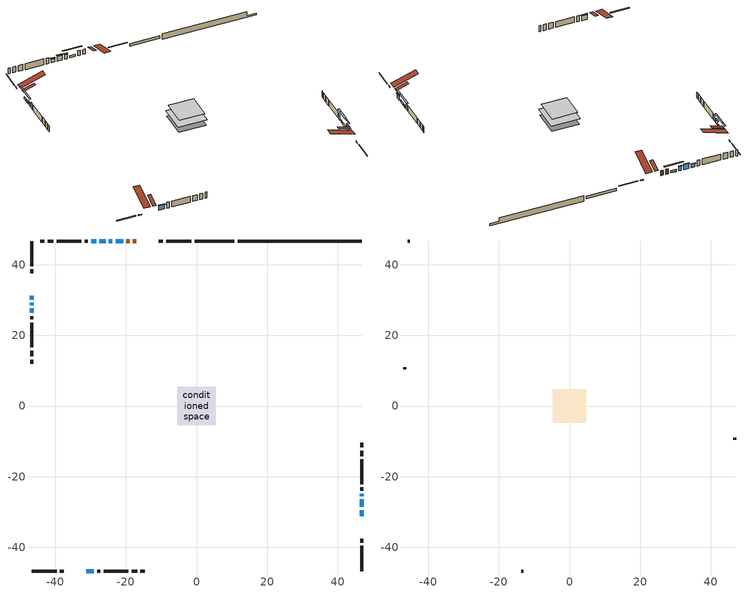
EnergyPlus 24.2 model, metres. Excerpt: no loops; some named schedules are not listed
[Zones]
conditioned space
 floor adiabatic (Floor2 construction): -1.61,-1.61 -1.61,1.61 1.61,1.61 1.61,-1.61 z1
 floor adiabatic (AdiabaticFloorConstruction): -5.38,-5.38 -5.38,5.38 5.38,5.38 5.38,-5.38 z1
 floor foundation (Slab1 construction): -5.13,-5.13 -5.13,5.13 5.13,5.13 5.13,-5.13 z-1.32
 floor foundation (Slab2 construction): -1.61,-1.61 -1.61,1.61 1.61,1.61 1.61,-1.61 z-0.65
 wall outside (RimJoist1 construction): -1.48,46.71 -8.57,46.71 / -46.71,-46.71 -39.61,-46.71 / -46.71,46.71 -46.71,39.61 / 46.71,-46.71 46.71,-39.61 z1:1.3
 wall outside (RimJoist2 construction): -9.5,46.71 -10.64,46.71 / -38.68,-46.71 -37.55,-46.71 / -46.71,38.68 -46.71,37.55 / 46.71,-38.68 46.71,-37.55 z1:1.3
 wall outside (AdiabaticWallConstruction 1): -17.04,46.71 -17.98,46.71 / -18.91,46.71 -19.84,46.71 z1:3.03
 wall outside (AdiabaticWallConstruction): 46.71,-31.15 46.71,-29.47 z1:2.81; -31.15,-46.71 -29.09,-46.71 z1:2.91; 46.71,-28.55 46.71,-26.46 / -20.77,46.71 -22.86,46.71 / -46.71,31.15 -46.71,30.1 z1:1.89; 46.71,-25.53 46.71,-24.9 / -46.71,29.18 -46.71,28.54 z1:1.92; -23.79,46.71 -24.81,46.71 z1:2.83; -25.73,46.71 -27.51,46.71 z1:3.03; -28.44,46.71 -29.81,46.71 z1:2.37; -46.71,27.61 -46.71,26.34 z1:2.35
 wall outside (Wall1 construction): -30.74,46.71 -31.66,46.71 / -28.16,-46.71 -27.24,-46.71 / -46.71,25.42 -46.71,24.5 / 46.71,-23.97 46.71,-23.05 z1:3.44
 wall outside (Wall2 construction): -32.59,46.71 -39.57,46.71 / -26.31,-46.71 -19.33,-46.71 / -46.71,23.57 -46.71,16.58 / 46.71,-22.12 46.71,-15.14 z1:3.44
 wall outside (Wall3 construction): -40.5,46.71 -42.1,46.71 / -18.4,-46.71 -16.8,-46.71 / -46.71,15.66 -46.71,14.05 / 46.71,-14.21 46.71,-12.61 z1:3.44
 wall outside (Wall4 construction): -43.03,46.71 -44.26,46.71 / -15.87,-46.71 -14.64,-46.71 / -46.71,13.12 -46.71,11.89 / 46.71,-11.68 46.71,-10.45 z1:3.44
 wall foundation (FoundationWall1 construction): 11.66,46.71,-1.32 11.66,46.71,1 43.21,46.71,1 43.21,46.71,-0.65 46.71,46.71,-0.65 46.71,46.71,-1.32
 wall foundation (FoundationWall2 construction): 10.73,46.71 -0.55,46.71 z-0.65:0.48
 window (WindowConstruction): 46.71,-31.15 46.71,-29.47 z1:2.8
 window (WindowConstruction 5): -31.15,-46.71 -29.09,-46.71 z1:2.9
 window (WindowConstruction 6): 46.71,-28.55 46.71,-26.46 z1:1.89
 window (WindowConstruction 7): 46.71,-25.53 46.71,-24.9 z1:1.91
 window (WindowConstruction 8): -20.77,46.71 -22.86,46.71 z1:1.89
 window (WindowConstruction 9): -46.71,31.15 -46.71,30.1 z1:1.89
 window (WindowConstruction 10): -46.71,29.18 -46.71,28.54 z1:1.91
 window (WindowConstruction 1): -23.79,46.71 -24.81,46.71 z1:2.83
 window (WindowConstruction 2): -25.73,46.71 -27.51,46.71 z1:3.03
 window (WindowConstruction 3): -28.44,46.71 -29.81,46.71 z1:2.37
 window (WindowConstruction 4): -46.71,27.61 -46.71,26.35 z1:2.35
 door (Door): -17.04,46.71 -17.98,46.71 z1:3.03
 door (Door 1): -18.91,46.71 -19.84,46.71 z1:3.03
 ceiling adiabatic (AdiabaticFloorConstruction): 5.38,-5.38 5.38,5.38 -5.38,5.38 -5.38,-5.38 z1
 roof outside (Roof2 construction): -16.11,46.71,3.44 -16.11,42.17,4.95 -14.91,42.17,4.95 -14.91,46.71,3.44; -32.08,-46.71,3.44 -32.08,-42.17,4.95 -33.27,-42.17,4.95 -33.27,-46.71,3.44; -46.71,32.08,3.44 -42.17,32.08,4.95 -42.17,33.27,4.95 -46.71,33.27,3.44; 46.71,-32.08,3.44 42.17,-32.08,4.95 42.17,-33.27,4.95 46.71,-33.27,3.44
attic - vented
 floor to conditioned space (Floor1 construction Reversed): -4.71,-4.71 -4.71,4.71 4.71,4.71 4.71,-4.71 z3.44
 wall outside (Wall5 construction): -45.19,46.71 -45.78,46.71 / -13.71,-46.71 -13.12,-46.71 / -46.71,10.97 -46.71,10.37 / 46.71,-9.52 46.71,-8.93 z1:3.44
 roof outside (Roof1 construction): -13.98,46.71,3.44 -13.98,37.53,6.5 -11.57,37.53,6.5 -11.57,46.71,3.44; -34.2,-46.71,3.44 -34.2,-37.53,6.5 -36.62,-37.53,6.5 -36.62,-46.71,3.44; -46.71,34.2,3.44 -37.53,34.2,6.5 -37.53,36.62,6.5 -46.71,36.62,3.44; 46.71,-34.2,3.44 37.53,-34.2,6.5 37.53,-36.62,6.5 46.71,-36.62,3.44
shading: 46.71,-29.27 46.71,-31.35 47.12,-31.35 47.12,-29.27 z3.01; -28.89,-46.71 -31.35,-46.71 -31.35,-47.12 -28.89,-47.12 z3.11; 46.71,-23.82 46.71,-31.19 47.12,-31.19 47.12,-23.82 z4.53; 46.71,-22.26 46.71,-28.17 47.12,-28.17 47.12,-22.26 z4.55; -25.5,46.71 -18.13,46.71 -18.13,47.12 -25.5,47.12 z4.53; -46.71,27.47 -46.71,33.79 -47.12,33.79 -47.12,27.47 z4.53; -46.71,25.9 -46.71,31.82 -47.12,31.82 -47.12,25.9 z4.55; -25.01,46.71 -23.59,46.71 -23.59,47.12 -25.01,47.12 z3.03; -27.71,46.71 -25.53,46.71 -25.53,47.12 -27.71,47.12 z3.23; -30.01,46.71 -28.24,46.71 -28.24,47.12 -30.01,47.12 z2.57; -46.71,26.14 -46.71,27.81 -47.12,27.81 -47.12,26.14 z2.55
[Building]
Building 1: Terrain=Suburbs
[Site:Location]
Edmonton Intl AP_AB: Latitude {deg}=53.31; Longitude {deg}=-113.58; Time Zone {hr}=-7; Elevation {m}=723; Keep Site Location Information=Yes
[Site:GroundTemperature:Shallow]
-1.56185, -3.61833, -3.78302, -2.80711, 1.11059, 5.01004, 8.39065, 10.5322, 10.7141, 8.97234, 5.67794, 1.89811
[Site:WaterMainsTemperature]
Calculation Method=Schedule; Temperature Schedule=mains temperature schedule
[Material] Roughness=Rough; Thermal Absorptance=0.9
Name | Thickness {m} | Conductivity {W/m-K} | Density {kg/m3} | Specific Heat {J/kg-K} | Solar Absorptance | Visible Absorptance
asphalt or fiberglass shingles | 0.00635 | 0.162714 | 1121.4 | 1465.45 | 0.4 | 0.4
ceiling loosefill ins | 0.169333 | 0.0480833 | 16.02 | 1046.75 | 0.7 | 0.7
ceiling stud and cavity | 0.1397 | 0.0950146 | 65.682 | 1177.47 | 0.7 | 0.7
concrete 4.0 in. | 0.1016 | 1.803125 | 2242.8 | 837.4 | 0.7 | 0.7
concrete 8.0 in. | 0.2032 | 1.803125 | 2242.8 | 837.4 | 0.7 | 0.7
door material | 0.04445 | 0.188738 | 512.64 | 1214.23 | 0.7 | 0.7
door material 1 | 0.04445 | 0.053851 | 512.64 | 1214.23 | 0.7 | 0.7
exterior vertical ins | 0.0460229 | 0.029427 | 32.04 | 1214.23 | 0.7 | 0.7
exterior vertical ins 1 | 0.0655474 | 0.029427 | 32.04 | 1214.23 | 0.7 | 0.7
floor covering | 0.0127 | 0.0433444 | 54.468 | 1339.84 | 0.6 | 0.6
floor rigid ins; wall rigid ins | 0.512978 | 0.029427 | 32.04 | 1214.23 | 0.7 | 0.7
floor stud and cavity | 0.1397 | 1.10349 | 92.3553 | 1139.71 | 0.7 | 0.7
floor stud and cavity 1 | 0.1397 | 1.75129 | 37.0049 | 1207.88 | 0.7 | 0.7
furniture material conditioned space 1 | 0.1524 | 0.115458 | 640.8 | 1214.23 | 0.6 | 0.6
gypsum board | 0.0127 | 0.160291 | 801 | 837.4 | 0.6 | 0.6
gypsum board 1 | 0.0127 | 0.160291 | 801 | 837.4 | 0.7 | 0.7
osb sheathing 0.5 in. | 0.0127 | 0.115458 | 512.64 | 1214.23 | 0.7 | 0.7
osb sheathing 0.75 in. | 0.01905 | 0.115458 | 512.64 | 1214.23 | 0.7 | 0.7
osb sheathing 2.0 in. | 0.0508 | 0.115458 | 512.64 | 1214.23 | 0.7 | 0.7
rim joist rigid ins | 0.051816 | 0.029427 | 32.04 | 1214.23 | 0.7 | 0.7
rim joist stud and cavity | 0.0508 | 0.0296634 | 125.044 | 1163.47 | 0.6 | 0.6
rim joist stud and cavity 1 | 0.0508 | 0.341098 | 125.044 | 1163.47 | 0.6 | 0.6
roof rigid ins | 0.103632 | 0.029427 | 32.04 | 1214.23 | 0.7 | 0.7
roof stud and cavity | 0.2032 | 0.211827 | 78.34581 | 1123.46 | 0.7 | 0.7
wall stud and cavity | 0.1397 | 0.100302 | 139.0536 | 1170.24 | 0.7 | 0.7
wall stud and cavity 1 | 0.1397 | 0.0940029 | 139.0536 | 1170.24 | 0.7 | 0.7
wall stud and cavity 2 | 0.1397 | 0.113179 | 139.0536 | 1170.24 | 0.7 | 0.7
wall stud and cavity 3 | 0.1397 | 0.0910889 | 139.0536 | 1170.24 | 0.7 | 0.7
wall stud and cavity 4 | 0.0889 | 6.1454 | 50.32683 | 1063.81 | 0.6 | 0.6
wall stud and cavity 5 | 0.0889 | 0.380278 | 52.3479 | 1209.89 | 0.7 | 0.7
wall stud and cavity 6 | 0.0889 | 0.391764 | 83.0341 | 1211.67 | 0.7 | 0.7
wood siding | 0.0254 | 0.102417 | 544.68 | 1172.36 | 0.4 | 0.4
wood siding 1 | 0.00254 | 0.102417 | 544.68 | 1172.36 | 0.4 | 0.4
wood siding 2; wood siding 3; wood siding 4 | 0.0254 | 0.102417 | 544.68 | 1172.36 | 0.7 | 0.7
[WindowMaterial:SimpleGlazingSystem]
Name | U-Factor {W/m2-K} | Solar Heat Gain Coefficient
WindowMaterial | 3.310274 | 0.63
WindowMaterial 1 | 3.31198 | 0.62
WindowMaterial 2 | 2.97754 | 0.59
WindowMaterial 3 | 3.30687 | 0.64
WindowMaterial 4 | 3.30687 | 0.63
WindowMaterial 5 | 3.30687 | 0.65
WindowMaterial 6 | 3.2711 | 0.56
WindowMaterial 7 | 3.30687 | 0.61
[Construction]
AdiabaticFloorConstruction: floor stud and cavity 1, floor rigid ins, osb sheathing 0.75 in., floor covering
AdiabaticWallConstruction: wood siding 3, wall rigid ins, wall stud and cavity 5, gypsum board
AdiabaticWallConstruction 1: wood siding 4, wall rigid ins, wall stud and cavity 5, gypsum board
Door: door material
Door 1: door material 1
Floor1 construction Reversed: gypsum board, ceiling stud and cavity, ceiling loosefill ins
Floor2 construction: floor stud and cavity, osb sheathing 0.75 in., floor covering
FoundationWall1 construction; FoundationWall2 construction: concrete 8.0 in., gypsum board 1
furniture construction conditioned space 1: furniture material conditioned space 1
PartitionWallConstruction: gypsum board, wall stud and cavity 6, gypsum board
RimJoist1 construction: wood siding 2, osb sheathing 2.0 in., rim joist stud and cavity
RimJoist2 construction: wood siding 2, rim joist rigid ins, osb sheathing 2.0 in., rim joist stud and cavity 1
Roof1 construction: asphalt or fiberglass shingles
Roof2 construction: asphalt or fiberglass shingles, roof rigid ins, osb sheathing 0.75 in., roof stud and cavity, gypsum board
Slab1 construction; Slab2 construction: concrete 4.0 in.
Wall1 construction: wood siding, osb sheathing 0.5 in., wall stud and cavity, gypsum board
Wall2 construction: wood siding, osb sheathing 0.5 in., wall stud and cavity 1, gypsum board
Wall3 construction: wood siding, osb sheathing 0.5 in., wall stud and cavity 2, gypsum board
Wall4 construction: wood siding, osb sheathing 0.5 in., wall stud and cavity 3, gypsum board
Wall5 construction: wood siding 1, wall stud and cavity 4
WindowConstruction: WindowMaterial
WindowConstruction 1: WindowMaterial 1
WindowConstruction 10; WindowConstruction 7: WindowMaterial 7
WindowConstruction 2: WindowMaterial 2
WindowConstruction 3: WindowMaterial 3
WindowConstruction 4: WindowMaterial 4
WindowConstruction 5: WindowMaterial 5
WindowConstruction 6; WindowConstruction 8; WindowConstruction 9: WindowMaterial 6
[Zone] Multiplier=1; Part of Total Floor Area=Yes
Name | Volume {m3}
attic - vented | 44.1254
conditioned space | 556.9
[Space]
Name | Zone | Volume {m3}
attic - vented 1 | attic - vented | 44.1254
conditioned space 1 | conditioned space | 556.9
[ZoneInfiltration:EffectiveLeakageArea]
infil attic - vented 1: Zone or Space=attic - vented 1; Schedule=Always On Discrete; Effective Air Leakage Area {cm2}=3089.74; Stack Coefficient=0.000382348; Wind Coefficient=1.32114e-05
[ZoneMixing]
whole house fan mix: Zone or Space=attic - vented; Schedule=Always On Continuous; Design Flow Rate Calculation Method=Flow/Zone; Design Flow Rate {m3/s}=0; Source Zone or Space=conditioned space
[SurfaceProperty:ExposedFoundationPerimeter] Exposed Perimeter Calculation Method=TotalExposedPerimeter
Name | Total Exposed Perimeter {m}
Slab1 | 35.052
Slab2 | 11.278
[InternalMass] Zone or ZoneList=conditioned space; Space or SpaceList=conditioned space 1
Name | Construction | Surface Area {m2}
furniture mass conditioned space 1 | furniture construction conditioned space 1 | 96.8521
partition wall mass | PartitionWallConstruction | 231.72
[Lights]
interior lighting: Zone or ZoneList or Space or SpaceList=conditioned space 1; Schedule=interior lighting schedule; Design Level Calculation Method=LightingLevel; Lighting Level {W}=343.2; Return Air Fraction=0; Fraction Radiant=0.6; Fraction Visible=0.2; Fraction Replaceable=1
[People]
occupants: Zone or ZoneList or Space or SpaceList=conditioned space 1; Number of People Schedule=occupants schedule; Number of People Calculation Method=People; Number of People=3; Fraction Radiant=0.314171; Sensible Heat Fraction=0.56303; Activity Level Schedule=occupants activity schedule; Carbon Dioxide Generation Rate {m3/s-W}=0; Enable ASHRAE 55 Comfort Warnings=No; Mean Radiant Temperature Calculation Type=EnclosureAveraged
[ElectricEquipment] Zone or ZoneList or Space or SpaceList=conditioned space 1; Design Level Calculation Method=EquipmentLevel
Name | Schedule | Design Level {W} | Fraction Latent | Fraction Radiant | Fraction Lost
clothes dryer | clothes dryer schedule | 140.772 | 0.015 | 0.081 | 0.85
clothes washer | clothes washer schedule | 32.1985 | 0.03 | 0.162 | 0.7
cooking range | cooking range schedule | 215.147 | 0.08 | 0.432 | 0.2
dishwasher | dishwasher schedule | 66.8632 | 0.3 | 0.18 | 0.4
fridge | fridge schedule | 72.9452 | 0 | 0.6 | 0
mech vent bath fan 0 | mech vent bath fan 0 schedule | 50.2 | 0 | 0 | 1
mech vent house fan | mech vent house fan schedule | 0 | 0 | 0 | 1
mech vent house fan cfis | mech vent house fan cfis schedule | 0 | 0 | 0 | 0
mech vent range fan 0 | mech vent range fan 0 schedule | 57 | 0 | 0 | 1
misc plug loads | misc plug loads schedule | 494.7 | 0.045 | 0.513 | 0.1
whole house fan | Always On Discrete | 0 | 0 | 0 | 1
[OtherEquipment] Zone or ZoneList or Space or SpaceList=conditioned space 1; Design Level Calculation Method=EquipmentLevel
Name | Fuel Type | Schedule | Design Level {W} | Fraction Latent | Fraction Radiant | Fraction Lost
clothes dryer 1 | Electricity | clothes dryer schedule | 0 | 0.015 | 0.081 | 0.85
cooking range 1 | Electricity | cooking range schedule | 0 | 0.08 | 0.432 | 0.2
general water use latent | None | general water use schedule | 62.594 | 1 | 0 | 0
general water use sensible | None | general water use schedule | -61.6891 | 0 | 0.6 | 0
mech vent house fan latent load | None | Always On Discrete | 0 | 1 | 0 | 0
mech vent house fan sensible load | None | Always On Discrete | 0 | 0 | 0 | 0
water heater energy adjustment1 | NaturalGas | Always On Discrete | 0.01 | 0 | 0 | 1
[ZoneInfiltration:DesignFlowRate] Zone or ZoneList or Space or SpaceList=conditioned space 1; Schedule=Always On Discrete; Design Flow Rate Calculation Method=Flow/Zone; Design Flow Rate {m3/s}=0
infil flow; natural vent flow; whole house fan flow
[Foundation:Kiva] Initial Indoor Air Temperature {C}=18; Wall Depth Below Slab {m}=0.2032; Custom Block X Position 1 {m}=0.2159; Custom Block Z Position 1 {m}=0
Name | Wall Height Above Grade {m} | Custom Block Material Name 1 | Custom Block Depth 1 {m}
Foundation Kiva 1 | 0.999988 | exterior vertical ins | 2.31999
Foundation Kiva 2 | 0.479999 | exterior vertical ins 1 | 1.12999
[Foundation:Kiva:Settings]
Soil Conductivity {W/m-K}=0.849921; Soil Density {kg/m3}=1842.3; Soil Specific Heat {J/kg-K}=418.7; Ground Solar Absorptivity=0.9; Ground Thermal Absorptivity=0.9; Ground Surface Roughness {m}=0.03; Far-Field Width {m}=40; Deep-Ground Boundary Condition=ZeroFlux; Deep-Ground Depth {m}=40; Minimum Cell Dimension {m}=0.2; Maximum Cell Growth Coefficient=3; Simulation Timestep=Timestep
[Exterior:Lights]
exterior lighting: Schedule=exterior lighting schedule; Design Level {W}=75.6
[Schedule:Constant]
Name | Hourly Value
Always On Continuous; mech vent house fan schedule; mech vent house fan cfis schedule; Always On Discrete | 1
occupants activity schedule | 117.228
fridge schedule | 0
[Schedule:Week:Daily]
interior lighting schedule Week Rule - Jan1-Jan27: interior lighting schedule day, interior lighting schedule day, interior lighting schedule day, interior lighting schedule day, interior lighting schedule day, interior lighting schedule day, interior lighting schedule day, interior lighting schedule default day, interior lighting schedule default day, interior lighting schedule default day, interior lighting schedule default day, interior lighting schedule default day
interior lighting schedule Week Rule - Jan28-Feb3: interior lighting schedule day, interior lighting schedule day, interior lighting schedule day, interior lighting schedule day, interior lighting schedule day 1, interior lighting schedule day 1, interior lighting schedule day 1, interior lighting schedule default day, interior lighting schedule default day, interior lighting schedule default day, interior lighting schedule default day, interior lighting schedule default day
interior lighting schedule Week Rule - Feb4-Feb24: interior lighting schedule day 1, interior lighting schedule day 1, interior lighting schedule day 1, interior lighting schedule day 1, interior lighting schedule day 1, interior lighting schedule day 1, interior lighting schedule day 1, interior lighting schedule default day, interior lighting schedule default day, interior lighting schedule default day, interior lighting schedule default day, interior lighting schedule default day
interior lighting schedule Week Rule - Feb25-Mar3: interior lighting schedule day 1, interior lighting schedule day 1, interior lighting schedule day 1, interior lighting schedule day 1, interior lighting schedule day 2, interior lighting schedule day 2, interior lighting schedule day 2, interior lighting schedule default day, interior lighting schedule default day, interior lighting schedule default day, interior lighting schedule default day, interior lighting schedule default day
interior lighting schedule Week Rule - Mar4-Mar31: interior lighting schedule day 2, interior lighting schedule day 2, interior lighting schedule day 2, interior lighting schedule day 2, interior lighting schedule day 2, interior lighting schedule day 2, interior lighting schedule day 2, interior lighting schedule default day, interior lighting schedule default day, interior lighting schedule default day, interior lighting schedule default day, interior lighting schedule default day
interior lighting schedule Week Rule - Apr1-Apr28: interior lighting schedule day 3, interior lighting schedule day 3, interior lighting schedule day 3, interior lighting schedule day 3, interior lighting schedule day 3, interior lighting schedule day 3, interior lighting schedule day 3, interior lighting schedule default day, interior lighting schedule default day, interior lighting schedule default day, interior lighting schedule default day, interior lighting schedule default day
interior lighting schedule Week Rule - Apr29-May5: interior lighting schedule day 3, interior lighting schedule day 3, interior lighting schedule day 4, interior lighting schedule day 4, interior lighting schedule day 4, interior lighting schedule day 4, interior lighting schedule day 4, interior lighting schedule default day, interior lighting schedule default day, interior lighting schedule default day, interior lighting schedule default day, interior lighting schedule default day
interior lighting schedule Week Rule - May6-May26: interior lighting schedule day 4, interior lighting schedule day 4, interior lighting schedule day 4, interior lighting schedule day 4, interior lighting schedule day 4, interior lighting schedule day 4, interior lighting schedule day 4, interior lighting schedule default day, interior lighting schedule default day, interior lighting schedule default day, interior lighting schedule default day, interior lighting schedule default day
interior lighting schedule Week Rule - May27-Jun2: interior lighting schedule day 4, interior lighting schedule day 4, interior lighting schedule day 4, interior lighting schedule day 4, interior lighting schedule day 4, interior lighting schedule day 5, interior lighting schedule day 5, interior lighting schedule default day, interior lighting schedule default day, interior lighting schedule default day, interior lighting schedule default day, interior lighting schedule default day
interior lighting schedule Week Rule - Jun3-Jun30: interior lighting schedule day 5, interior lighting schedule day 5, interior lighting schedule day 5, interior lighting schedule day 5, interior lighting schedule day 5, interior lighting schedule day 5, interior lighting schedule day 5, interior lighting schedule default day, interior lighting schedule default day, interior lighting schedule default day, interior lighting schedule default day, interior lighting schedule default day
interior lighting schedule Week Rule - Jul1-Jul28: interior lighting schedule day 6, interior lighting schedule day 6, interior lighting schedule day 6, interior lighting schedule day 6, interior lighting schedule day 6, interior lighting schedule day 6, interior lighting schedule day 6, interior lighting schedule default day, interior lighting schedule default day, interior lighting schedule default day, interior lighting schedule default day, interior lighting schedule default day
interior lighting schedule Week Rule - Jul29-Aug4: interior lighting schedule day 6, interior lighting schedule day 6, interior lighting schedule day 6, interior lighting schedule day 7, interior lighting schedule day 7, interior lighting schedule day 7, interior lighting schedule day 7, interior lighting schedule default day, interior lighting schedule default day, interior lighting schedule default day, interior lighting schedule default day, interior lighting schedule default day
interior lighting schedule Week Rule - Aug5-Aug25: interior lighting schedule day 7, interior lighting schedule day 7, interior lighting schedule day 7, interior lighting schedule day 7, interior lighting schedule day 7, interior lighting schedule day 7, interior lighting schedule day 7, interior lighting schedule default day, interior lighting schedule default day, interior lighting schedule default day, interior lighting schedule default day, interior lighting schedule default day
interior lighting schedule Week Rule - Aug26-Sep1: interior lighting schedule day 7, interior lighting schedule day 7, interior lighting schedule day 7, interior lighting schedule day 7, interior lighting schedule day 7, interior lighting schedule day 7, interior lighting schedule day 8, interior lighting schedule default day, interior lighting schedule default day, interior lighting schedule default day, interior lighting schedule default day, interior lighting schedule default day
interior lighting schedule Week Rule - Sep2-Sep29: interior lighting schedule day 8, interior lighting schedule day 8, interior lighting schedule day 8, interior lighting schedule day 8, interior lighting schedule day 8, interior lighting schedule day 8, interior lighting schedule day 8, interior lighting schedule default day, interior lighting schedule default day, interior lighting schedule default day, interior lighting schedule default day, interior lighting schedule default day
interior lighting schedule Week Rule - Sep30-Oct6: interior lighting schedule day 8, interior lighting schedule day 9, interior lighting schedule day 9, interior lighting schedule day 9, interior lighting schedule day 9, interior lighting schedule day 9, interior lighting schedule day 9, interior lighting schedule default day, interior lighting schedule default day, interior lighting schedule default day, interior lighting schedule default day, interior lighting schedule default day
interior lighting schedule Week Rule - Oct7-Oct27: interior lighting schedule day 9, interior lighting schedule day 9, interior lighting schedule day 9, interior lighting schedule day 9, interior lighting schedule day 9, interior lighting schedule day 9, interior lighting schedule day 9, interior lighting schedule default day, interior lighting schedule default day, interior lighting schedule default day, interior lighting schedule default day, interior lighting schedule default day
interior lighting schedule Week Rule - Oct28-Nov3: interior lighting schedule day 9, interior lighting schedule day 9, interior lighting schedule day 9, interior lighting schedule day 9, interior lighting schedule day 10, interior lighting schedule day 10, interior lighting schedule day 10, interior lighting schedule default day, interior lighting schedule default day, interior lighting schedule default day, interior lighting schedule default day, interior lighting schedule default day
interior lighting schedule Week Rule - Nov4-Nov24: interior lighting schedule day 10, interior lighting schedule day 10, interior lighting schedule day 10, interior lighting schedule day 10, interior lighting schedule day 10, interior lighting schedule day 10, interior lighting schedule day 10, interior lighting schedule default day, interior lighting schedule default day, interior lighting schedule default day, interior lighting schedule default day, interior lighting schedule default day
interior lighting schedule Week Rule - Nov25-Dec1: interior lighting schedule day 10, interior lighting schedule day 10, interior lighting schedule day 10, interior lighting schedule day 10, interior lighting schedule day 10, interior lighting schedule day 10, interior lighting schedule day 11, interior lighting schedule default day, interior lighting schedule default day, interior lighting schedule default day, interior lighting schedule default day, interior lighting schedule default day
interior lighting schedule Week Rule - Dec2-Dec31: interior lighting schedule day 11, interior lighting schedule day 11, interior lighting schedule day 11, interior lighting schedule day 11, interior lighting schedule day 11, interior lighting schedule day 11, interior lighting schedule day 11, interior lighting schedule default day, interior lighting schedule default day, interior lighting schedule default day, interior lighting schedule default day, interior lighting schedule default day
occupants schedule Week Rule - Jan1-Dec31: occupants schedule day, occupants schedule day, occupants schedule day, occupants schedule day, occupants schedule day, occupants schedule day, occupants schedule day, occupants schedule default day, occupants schedule default day, occupants schedule default day, occupants schedule default day, occupants schedule default day
clothes dryer schedule Week Rule - Jan1-Dec31: clothes dryer schedule day, clothes dryer schedule day, clothes dryer schedule day, clothes dryer schedule day, clothes dryer schedule day, clothes dryer schedule day, clothes dryer schedule day, clothes dryer schedule default day, clothes dryer schedule default day, clothes dryer schedule default day, clothes dryer schedule default day, clothes dryer schedule default day
clothes washer schedule Week Rule - Jan1-Dec31: clothes washer schedule day, clothes washer schedule day, clothes washer schedule day, clothes washer schedule day, clothes washer schedule day, clothes washer schedule day, clothes washer schedule day, clothes washer schedule default day, clothes washer schedule default day, clothes washer schedule default day, clothes washer schedule default day, clothes washer schedule default day
cooking range schedule Week Rule - Jan1-Dec31: cooking range schedule day, cooking range schedule day, cooking range schedule day, cooking range schedule day, cooking range schedule day, cooking range schedule day, cooking range schedule day, cooking range schedule default day, cooking range schedule default day, cooking range schedule default day, cooking range schedule default day, cooking range schedule default day
dishwasher schedule Week Rule - Jan1-Dec31: dishwasher schedule day, dishwasher schedule day, dishwasher schedule day, dishwasher schedule day, dishwasher schedule day, dishwasher schedule day, dishwasher schedule day, dishwasher schedule default day, dishwasher schedule default day, dishwasher schedule default day, dishwasher schedule default day, dishwasher schedule default day
mech vent bath fan 0 schedule Week Rule - Jan1-Dec31: mech vent bath fan 0 schedule day, mech vent bath fan 0 schedule day, mech vent bath fan 0 schedule day, mech vent bath fan 0 schedule day, mech vent bath fan 0 schedule day, mech vent bath fan 0 schedule day, mech vent bath fan 0 schedule day, mech vent bath fan 0 schedule default day, mech vent bath fan 0 schedule default day, mech vent bath fan 0 schedule default day, mech vent bath fan 0 schedule default day, mech vent bath fan 0 schedule default day
mech vent range fan 0 schedule Week Rule - Jan1-Dec31: mech vent range fan 0 schedule day, mech vent range fan 0 schedule day, mech vent range fan 0 schedule day, mech vent range fan 0 schedule day, mech vent range fan 0 schedule day, mech vent range fan 0 schedule day, mech vent range fan 0 schedule day, mech vent range fan 0 schedule default day, mech vent range fan 0 schedule default day, mech vent range fan 0 schedule default day, mech vent range fan 0 schedule default day, mech vent range fan 0 schedule default day
misc plug loads schedule Week Rule - Jan1-Dec31: misc plug loads schedule day, misc plug loads schedule day, misc plug loads schedule day, misc plug loads schedule day, misc plug loads schedule day, misc plug loads schedule day, misc plug loads schedule day, misc plug loads schedule default day, misc plug loads schedule default day, misc plug loads schedule default day, misc plug loads schedule default day, misc plug loads schedule default day
general water use schedule Week Rule - Jan1-Dec31: general water use schedule day, general water use schedule day, general water use schedule day, general water use schedule day, general water use schedule day, general water use schedule day, general water use schedule day, general water use schedule default day, general water use schedule default day, general water use schedule default day, general water use schedule default day, general water use schedule default day
exterior lighting schedule Week Rule - Jan1-Jan27: exterior lighting schedule day, exterior lighting schedule day, exterior lighting schedule day, exterior lighting schedule day, exterior lighting schedule day, exterior lighting schedule day, exterior lighting schedule day, exterior lighting schedule default day, exterior lighting schedule default day, exterior lighting schedule default day, exterior lighting schedule default day, exterior lighting schedule default day
exterior lighting schedule Week Rule - Jan28-Feb3: exterior lighting schedule day, exterior lighting schedule day, exterior lighting schedule day, exterior lighting schedule day, exterior lighting schedule day 1, exterior lighting schedule day 1, exterior lighting schedule day 1, exterior lighting schedule default day, exterior lighting schedule default day, exterior lighting schedule default day, exterior lighting schedule default day, exterior lighting schedule default day
exterior lighting schedule Week Rule - Feb4-Feb24: exterior lighting schedule day 1, exterior lighting schedule day 1, exterior lighting schedule day 1, exterior lighting schedule day 1, exterior lighting schedule day 1, exterior lighting schedule day 1, exterior lighting schedule day 1, exterior lighting schedule default day, exterior lighting schedule default day, exterior lighting schedule default day, exterior lighting schedule default day, exterior lighting schedule default day
exterior lighting schedule Week Rule - Feb25-Mar3: exterior lighting schedule day 1, exterior lighting schedule day 1, exterior lighting schedule day 1, exterior lighting schedule day 1, exterior lighting schedule day 2, exterior lighting schedule day 2, exterior lighting schedule day 2, exterior lighting schedule default day, exterior lighting schedule default day, exterior lighting schedule default day, exterior lighting schedule default day, exterior lighting schedule default day
exterior lighting schedule Week Rule - Mar4-Mar31: exterior lighting schedule day 2, exterior lighting schedule day 2, exterior lighting schedule day 2, exterior lighting schedule day 2, exterior lighting schedule day 2, exterior lighting schedule day 2, exterior lighting schedule day 2, exterior lighting schedule default day, exterior lighting schedule default day, exterior lighting schedule default day, exterior lighting schedule default day, exterior lighting schedule default day
exterior lighting schedule Week Rule - Apr1-Apr28: exterior lighting schedule day 3, exterior lighting schedule day 3, exterior lighting schedule day 3, exterior lighting schedule day 3, exterior lighting schedule day 3, exterior lighting schedule day 3, exterior lighting schedule day 3, exterior lighting schedule default day, exterior lighting schedule default day, exterior lighting schedule default day, exterior lighting schedule default day, exterior lighting schedule default day
exterior lighting schedule Week Rule - Apr29-May5: exterior lighting schedule day 3, exterior lighting schedule day 3, exterior lighting schedule day 4, exterior lighting schedule day 4, exterior lighting schedule day 4, exterior lighting schedule day 4, exterior lighting schedule day 4, exterior lighting schedule default day, exterior lighting schedule default day, exterior lighting schedule default day, exterior lighting schedule default day, exterior lighting schedule default day
exterior lighting schedule Week Rule - May6-May26: exterior lighting schedule day 4, exterior lighting schedule day 4, exterior lighting schedule day 4, exterior lighting schedule day 4, exterior lighting schedule day 4, exterior lighting schedule day 4, exterior lighting schedule day 4, exterior lighting schedule default day, exterior lighting schedule default day, exterior lighting schedule default day, exterior lighting schedule default day, exterior lighting schedule default day
exterior lighting schedule Week Rule - May27-Jun2: exterior lighting schedule day 4, exterior lighting schedule day 4, exterior lighting schedule day 4, exterior lighting schedule day 4, exterior lighting schedule day 4, exterior lighting schedule day 5, exterior lighting schedule day 5, exterior lighting schedule default day, exterior lighting schedule default day, exterior lighting schedule default day, exterior lighting schedule default day, exterior lighting schedule default day
exterior lighting schedule Week Rule - Jun3-Jun30: exterior lighting schedule day 5, exterior lighting schedule day 5, exterior lighting schedule day 5, exterior lighting schedule day 5, exterior lighting schedule day 5, exterior lighting schedule day 5, exterior lighting schedule day 5, exterior lighting schedule default day, exterior lighting schedule default day, exterior lighting schedule default day, exterior lighting schedule default day, exterior lighting schedule default day
exterior lighting schedule Week Rule - Jul1-Jul28: exterior lighting schedule day 6, exterior lighting schedule day 6, exterior lighting schedule day 6, exterior lighting schedule day 6, exterior lighting schedule day 6, exterior lighting schedule day 6, exterior lighting schedule day 6, exterior lighting schedule default day, exterior lighting schedule default day, exterior lighting schedule default day, exterior lighting schedule default day, exterior lighting schedule default day
[Schedule:Year]
interior lighting schedule: interior lighting schedule Week Rule - Jan1-Jan27, 1, 1, 1, 27, interior lighting schedule Week Rule - Jan28-Feb3, 1, 28, 2, 3, interior lighting schedule Week Rule - Feb4-Feb24, 2, 4, 2, 24, interior lighting schedule Week Rule - Feb25-Mar3, 2, 25, 3, 3, interior lighting schedule Week Rule - Mar4-Mar31, 3, 4, 3, 31, interior lighting schedule Week Rule - Apr1-Apr28, 4, 1, 4, 28, interior lighting schedule Week Rule - Apr29-May5, 4, 29, 5, 5, interior lighting schedule Week Rule - May6-May26, 5, 6, 5, 26, interior lighting schedule Week Rule - May27-Jun2, 5, 27, 6, 2, interior lighting schedule Week Rule - Jun3-Jun30, 6, 3, 6, 30, interior lighting schedule Week Rule - Jul1-Jul28, 7, 1, 7, 28, interior lighting schedule Week Rule - Jul29-Aug4, 7, 29, 8, 4, interior lighting schedule Week Rule - Aug5-Aug25, 8, 5, 8, 25, interior lighting schedule Week Rule - Aug26-Sep1, 8, 26, 9, 1, interior lighting schedule Week Rule - Sep2-Sep29, 9, 2, 9, 29, interior lighting schedule Week Rule - Sep30-Oct6, 9, 30, 10, 6, interior lighting schedule Week Rule - Oct7-Oct27, 10, 7, 10, 27, interior lighting schedule Week Rule - Oct28-Nov3, 10, 28, 11, 3, interior lighting schedule Week Rule - Nov4-Nov24, 11, 4, 11, 24, interior lighting schedule Week Rule - Nov25-Dec1, 11, 25, 12, 1, interior lighting schedule Week Rule - Dec2-Dec31, 12, 2, 12, 31
occupants schedule: occupants schedule Week Rule - Jan1-Dec31, 1, 1, 12, 31
clothes dryer schedule: clothes dryer schedule Week Rule - Jan1-Dec31, 1, 1, 12, 31
clothes washer schedule: clothes washer schedule Week Rule - Jan1-Dec31, 1, 1, 12, 31
cooking range schedule: cooking range schedule Week Rule - Jan1-Dec31, 1, 1, 12, 31
dishwasher schedule: dishwasher schedule Week Rule - Jan1-Dec31, 1, 1, 12, 31
mech vent bath fan 0 schedule: mech vent bath fan 0 schedule Week Rule - Jan1-Dec31, 1, 1, 12, 31
mech vent range fan 0 schedule: mech vent range fan 0 schedule Week Rule - Jan1-Dec31, 1, 1, 12, 31
misc plug loads schedule: misc plug loads schedule Week Rule - Jan1-Dec31, 1, 1, 12, 31
general water use schedule: general water use schedule Week Rule - Jan1-Dec31, 1, 1, 12, 31
exterior lighting schedule: exterior lighting schedule Week Rule - Jan1-Jan27, 1, 1, 1, 27, exterior lighting schedule Week Rule - Jan28-Feb3, 1, 28, 2, 3, exterior lighting schedule Week Rule - Feb4-Feb24, 2, 4, 2, 24, exterior lighting schedule Week Rule - Feb25-Mar3, 2, 25, 3, 3, exterior lighting schedule Week Rule - Mar4-Mar31, 3, 4, 3, 31, exterior lighting schedule Week Rule - Apr1-Apr28, 4, 1, 4, 28, exterior lighting schedule Week Rule - Apr29-May5, 4, 29, 5, 5, exterior lighting schedule Week Rule - May6-May26, 5, 6, 5, 26, exterior lighting schedule Week Rule - May27-Jun2, 5, 27, 6, 2, exterior lighting schedule Week Rule - Jun3-Jun30, 6, 3, 6, 30, exterior lighting schedule Week Rule - Jul1-Jul28, 7, 1, 7, 28, exterior lighting schedule Week Rule - Jul29-Aug4, 7, 29, 8, 4, exterior lighting schedule Week Rule - Aug5-Aug25, 8, 5, 8, 25, exterior lighting schedule Week Rule - Aug26-Sep1, 8, 26, 9, 1, exterior lighting schedule Week Rule - Sep2-Sep29, 9, 2, 9, 29, exterior lighting schedule Week Rule - Sep30-Oct6, 9, 30, 10, 6, exterior lighting schedule Week Rule - Oct7-Oct27, 10, 7, 10, 27, exterior lighting schedule Week Rule - Oct28-Nov3, 10, 28, 11, 3, exterior lighting schedule Week Rule - Nov4-Nov24, 11, 4, 11, 24, exterior lighting schedule Week Rule - Nov25-Dec1, 11, 25, 12, 1, exterior lighting schedule Week Rule - Dec2-Dec31, 12, 2, 12, 31
[Schedule:Compact]
mains temperature schedule: Through: 01/01, For: AllDays, Until: 24:00, 3.97167, Through: 01/02, For: AllDays, Until: 24:00, 3.90778, Through: 01/03, For: AllDays, Until: 24:00, 3.84556, Through: 01/04, For: AllDays, Until: 24:00, 3.78389, Through: 01/05, For: AllDays, Until: 24:00, 3.72278, Through: 01/06, For: AllDays, Until: 24:00, 3.66278, Through: 01/07, For: AllDays, Until: 24:00, 3.60389, Through: 01/08, For: AllDays, Until: 24:00, 3.54556, Through: 01/09, For: AllDays, Until: 24:00, 3.48833, Through: 01/10, For: AllDays, Until: 24:00, 3.43167, Through: 01/11, For: AllDays, Until: 24:00, 3.37611, Through: 01/12, For: AllDays, Until: 24:00, 3.32167, Through: 01/13, For: AllDays, Until: 24:00, 3.26833, Through: 01/14, For: AllDays, Until: 24:00, 3.21556, Through: 01/15, For: AllDays, Until: 24:00, 3.16444, Through: 01/16, For: AllDays, Until: 24:00, 3.11389, Through: 01/17, For: AllDays, Until: 24:00, 3.06444, Through: 01/18, For: AllDays, Until: 24:00, 3.01611, Through: 01/19, For: AllDays, Until: 24:00, 2.96889, Through: 01/20, For: AllDays, Until: 24:00, 2.92278, Through: 01/21, For: AllDays, Until: 24:00, 2.87722, Through: 01/22, For: AllDays, Until: 24:00, 2.83333, Through: 01/23, For: AllDays, Until: 24:00, 2.79056, Through: 01/24, For: AllDays, Until: 24:00, 2.74889, Through: 01/25, For: AllDays, Until: 24:00, 2.70833, Through: 01/26, For: AllDays, Until: 24:00, 2.66889, Through: 01/27, For: AllDays, Until: 24:00, 2.63056, Through: 01/28, For: AllDays, Until: 24:00, 2.59333, Through: 01/29, For: AllDays, Until: 24:00, 2.55778, Through: 01/30, For: AllDays, Until: 24:00, 2.52278, Through: 01/31, For: AllDays, Until: 24:00, 2.48944, Through: 02/01, For: AllDays, Until: 24:00, 2.45722, Through: 02/02, For: AllDays, Until: 24:00, 2.42611, Through: 02/03, For: AllDays, Until: 24:00, 2.39667, Through: 02/04, For: AllDays, Until: 24:00, 2.36833, Through: 02/05, For: AllDays, Until: 24:00, 2.34111, Through: 02/06, For: AllDays, Until: 24:00, 2.315, Through: 02/07, For: AllDays, Until: 24:00, 2.29056, Through: 02/08, For: AllDays, Until: 24:00, 2.26722, Through: 02/09, For: AllDays, Until: 24:00, 2.245, Through: 02/10, For: AllDays, Until: 24:00, 2.22444, Through: 02/11, For: AllDays, Until: 24:00, 2.20444, Through: 02/12, For: AllDays, Until: 24:00, 2.18667, Through: 02/13, For: AllDays, Until: 24:00, 2.17, Through: 02/14, For: AllDays, Until: 24:00, 2.15444, Through: 02/15, For: AllDays, Until: 24:00, 2.14, Through: 02/16, For: AllDays, Until: 24:00, 2.12722, Through: 02/17, For: AllDays, Until: 24:00, 2.11556, Through: 02/18, For: AllDays, Until: 24:00, 2.10556, Through: 02/19, For: AllDays, Until: 24:00, 2.09667, Through: 02/20, For: AllDays, Until: 24:00, 2.08889, Through: 02/21, For: AllDays, Until: 24:00, 2.08278, Through: 02/22, For: AllDays, Until: 24:00, 2.07833, Through: 02/23, For: AllDays, Until: 24:00, 2.07444, Through: 02/24, For: AllDays, Until: 24:00, 2.07278, Through: 02/25, For: AllDays, Until: 24:00, 2.07167, Through: 02/26, For: AllDays, Until: 24:00, 2.07222, Through: 02/27, For: AllDays, Until: 24:00, 2.07444, Through: 02/28, For: AllDays, Until: 24:00, 2.07778, Through: 03/01, For: AllDays, Until: 24:00, 2.08222, Through: 03/02, For: AllDays, Until: 24:00, 2.08833, Through: 03/03, For: AllDays, Until: 24:00, 2.09556, Through: 03/04, For: AllDays, Until: 24:00, 2.10444, Through: 03/05, For: AllDays, Until: 24:00, 2.11444, Through: 03/06, For: AllDays, Until: 24:00, 2.12556, Through: 03/07, For: AllDays, Until: 24:00, 2.13833, Through: 03/08, For: AllDays, Until: 24:00, 2.15278, Through: 03/09, For: AllDays, Until: 24:00, 2.16778, Through: 03/10, For: AllDays, Until: 24:00, 2.18444, Through: 03/11, For: AllDays, Until: 24:00, 2.20278, Through: 03/12, For: AllDays, Until: 24:00, 2.22167, Through: 03/13, For: AllDays, Until: 24:00, 2.24278, Through: 03/14, For: AllDays, Until: 24:00, 2.26444, Through: 03/15, For: AllDays, Until: 24:00, 2.28778, Through: 03/16, For: AllDays, Until: 24:00, 2.31222, Through: 03/17, For: AllDays, Until: 24:00, 2.33778, Through: 03/18, For: AllDays, Until: 24:00, 2.365, Through: 03/19, For: AllDays, Until: 24:00, 2.39333, Through: 03/20, For: AllDays, Until: 24:00, 2.42278, Through: 03/21, For: AllDays, Until: 24:00, 2.45389, Through: 03/22, For: AllDays, Until: 24:00, 2.48611, Through: 03/23, For: AllDays, Until: 24:00, 2.51889, Through: 03/24, For: AllDays, Until: 24:00, 2.55389, Through: 03/25, For: AllDays, Until: 24:00, 2.58944, Through: 03/26, For: AllDays, Until: 24:00, 2.62611, Through: 03/27, For: AllDays, Until: 24:00, 2.66444, Through: 03/28, For: AllDays, Until: 24:00, 2.70389, Through: 03/29, For: AllDays, Until: 24:00, 2.74389, Through: 03/30, For: AllDays, Until: 24:00, 2.78556, Through: 03/31, For: AllDays, Until: 24:00, 2.82833, Through: 04/01, For: AllDays, Until: 24:00, 2.87222, Through: 04/02, For: AllDays, Until: 24:00, 2.91722, Through: 04/03, For: AllDays, Until: 24:00, 2.96333, Through: 04/04, For: AllDays, Until: 24:00, 3.01056, Through: 04/05, For: AllDays, Until: 24:00, 3.05889, Through: 04/06, For: AllDays, Until: 24:00, 3.10833, Through: 04/07, For: AllDays, Until: 24:00, 3.15833, Through: 04/08, For: AllDays, Until: 24:00, 3.21, Through: 04/09, For: AllDays, Until: 24:00, 3.26222, Through: 04/10, For: AllDays, Until: 24:00, 3.31556, Through: 04/11, For: AllDays, Until: 24:00, 3.37, Through: 04/12, For: AllDays, Until: 24:00, 3.42556, Through: 04/13, For: AllDays, Until: 24:00, 3.48167, Through: 04/14, For: AllDays, Until: 24:00, 3.53889, Through: 04/15, For: AllDays, Until: 24:00, 3.59722, Through: 04/16, For: AllDays, Until: 24:00, 3.65611, Through: 04/17, For: AllDays, Until: 24:00, 3.71611, Through: 04/18, For: AllDays, Until: 24:00, 3.77667, Through: 04/19, For: AllDays, Until: 24:00, 3.83833, Through: 04/20, For: AllDays, Until: 24:00, 3.90111, Through: 04/21, For: AllDays, Until: 24:00, 3.96444, Through: 04/22, For: AllDays, Until: 24:00, 4.02833, Through: 04/23, For: AllDays, Until: 24:00, 4.09333, Through: 04/24, For: AllDays, Until: 24:00, 4.15889, Through: 04/25, For: AllDays, Until: 24:00, 4.225, Through: 04/26, For: AllDays, Until: 24:00, 4.29222, Through: 04/27, For: AllDays, Until: 24:00, 4.36, Through: 04/28, For: AllDays, Until: 24:00, 4.42833, Through: 04/29, For: AllDays, Until: 24:00, 4.49722, Through: 04/30, For: AllDays, Until: 24:00, 4.56667, Through: 05/01, For: AllDays, Until: 24:00, 4.63722, Through: 05/02, For: AllDays, Until: 24:00, 4.70833, Through: 05/03, For: AllDays, Until: 24:00, 4.77944, Through: 05/04, For: AllDays, Until: 24:00, 4.85167, Through: 05/05, For: AllDays, Until: 24:00, 4.92389, Through: 05/06, For: AllDays, Until: 24:00, 4.99722, Through: 05/07, For: AllDays, Until: 24:00, 5.07056, Through: 05/08, For: AllDays, Until: 24:00, 5.145, Through: 05/09, For: AllDays, Until: 24:00, 5.21944, Through: 05/10, For: AllDays, Until: 24:00, 5.29389, Through: 05/11, For: AllDays, Until: 24:00, 5.36944, Through: 05/12, For: AllDays, Until: 24:00, 5.445, Through: 05/13, For: AllDays, Until: 24:00, 5.52111, Through: 05/14, For: AllDays, Until: 24:00, 5.59722, Through: 05/15, For: AllDays, Until: 24:00, 5.67389, Through: 05/16, For: AllDays, Until: 24:00, 5.75056, Through: 05/17, For: AllDays, Until: 24:00, 5.82778, Through: 05/18, For: AllDays, Until: 24:00, 5.90556, Through: 05/19, For: AllDays, Until: 24:00, 5.98278, Through: 05/20, For: AllDays, Until: 24:00, 6.06056, Through: 05/21, For: AllDays, Until: 24:00, 6.13889, Through: 05/22, For: AllDays, Until: 24:00, 6.21667, Through: 05/23, For: AllDays, Until: 24:00, 6.295, Through: 05/24, For: AllDays, Until: 24:00, 6.37333, Through: 05/25, For: AllDays, Until: 24:00, 6.45222, Through: 05/26, For: AllDays, Until: 24:00, 6.53056, Through: 05/27, For: AllDays, Until: 24:00, 6.60889, Through: 05/28, For: AllDays, Until: 24:00, 6.68778, Through: 05/29, For: AllDays, Until: 24:00, 6.76611, Through: 05/30, For: AllDays, Until: 24:00, 6.84444, Through: 05/31, For: AllDays, Until: 24:00, 6.92278, Through: 06/01, For: AllDays, Until: 24:00, 7.00111, Through: 06/02, For: AllDays, Until: 24:00, 7.07944, Through: 06/03, For: AllDays, Until: 24:00, 7.15778, Through: 06/04, For: AllDays, Until: 24:00, 7.23556, Through: 06/05, For: AllDays, Until: 24:00, 7.31333, Through: 06/06, For: AllDays, Until: 24:00, 7.39056, Through: 06/07, For: AllDays, Until: 24:00, 7.46833, Through: 06/08, For: AllDays, Until: 24:00, 7.545, Through: 06/09, For: AllDays, Until: 24:00, 7.62222, Through: 06/10, For: AllDays, Until: 24:00, 7.69833, Through: 06/11, For: AllDays, Until: 24:00, 7.775, Through: 06/12, For: AllDays, Until: 24:00, 7.85056, Through: 06/13, For: AllDays, Until: 24:00, 7.92611, Through: 06/14, For: AllDays, Until: 24:00, 8.00111, Through: 06/15, For: AllDays, Until: 24:00, 8.07611, Through: 06/16, For: AllDays, Until: 24:00, 8.15056, Through: 06/17, For: AllDays, Until: 24:00, 8.22389, Through: 06/18, For: AllDays, Until: 24:00, 8.29778, Through: 06/19, For: AllDays, Until: 24:00, 8.37056, Through: 06/20, For: AllDays, Until: 24:00, 8.44278, Through: 06/21, For: AllDays, Until: 24:00, 8.51444, Through: 06/22, For: AllDays, Until: 24:00, 8.58611, Through: 06/23, For: AllDays, Until: 24:00, 8.65667, Through: 06/24, For: AllDays, Until: 24:00, 8.72667, Through: 06/25, For: AllDays, Until: 24:00, 8.79611, Through: 06/26, For: AllDays, Until: 24:00, 8.865, Through: 06/27, For: AllDays, Until: 24:00, 8.93333, Through: 06/28, For: AllDays, Until: 24:00, 9.00056, Through: 06/29, For: AllDays, Until: 24:00, 9.06778, Through: 06/30, For: AllDays, Until: 24:00, 9.13333, Through: 07/01, For: AllDays, Until: 24:00, 9.19889, Through: 07/02, For: AllDays, Until: 24:00, 9.26333, Through: 07/03, For: AllDays, Until: 24:00, 9.32722, Through: 07/04, For: AllDays, Until: 24:00, 9.39056, Through: 07/05, For: AllDays, Until: 24:00, 9.45278, Through: 07/06, For: AllDays, Until: 24:00, 9.51389, Through: 07/07, For: AllDays, Until: 24:00, 9.57444, Through: 07/08, For: AllDays, Until: 24:00, 9.63389, Through: 07/09, For: AllDays, Until: 24:00, 9.69278, Through: 07/10, For: AllDays, Until: 24:00, 9.75056, Through: 07/11, For: AllDays, Until: 24:00, 9.80778, Through: 07/12, For: AllDays, Until: 24:00, 9.86333, Through: 07/13, For: AllDays, Until: 24:00, 9.91833, Through: 07/14, For: AllDays, Until: 24:00, 9.97278, Through: 07/15, For: AllDays, Until: 24:00, 10.0256, Through: 07/16, For: AllDays, Until: 24:00, 10.0778, Through: 07/17, For: AllDays, Until: 24:00, 10.1289, Through: 07/18, For: AllDays, Until: 24:00, 10.1789, Through: 07/19, For: AllDays, Until: 24:00, 10.2278, Through: 07/20, For: AllDays, Until: 24:00, 10.2756, Through: 07/21, For: AllDays, Until: 24:00, 10.3222, Through: 07/22, For: AllDays, Until: 24:00, 10.3683, Through: 07/23, For: AllDays, Until: 24:00, 10.4128, Through: 07/24, For: AllDays, Until: 24:00, 10.4561, Through: 07/25, For: AllDays, Until: 24:00, 10.4989, Through: 07/26, For: AllDays, Until: 24:00, 10.54, Through: 07/27, For: AllDays, Until: 24:00, 10.58, Through: 07/28, For: AllDays, Until: 24:00, 10.6189, Through: 07/29, For: AllDays, Until: 24:00, 10.6567, Through: 07/30, For: AllDays, Until: 24:00, 10.6928, Through: 07/31, For: AllDays, Until: 24:00, 10.7283, Through: 08/01, For: AllDays, Until: 24:00, 10.7622, Through: 08/02, For: AllDays, Until: 24:00, 10.7956, Through: 08/03, For: AllDays, Until: 24:00, 10.8272, Through: 08/04, For: AllDays, Until: 24:00, 10.8572, Through: 08/05, For: AllDays, Until: 24:00, 10.8867, Through: 08/06, For: AllDays, Until: 24:00, 10.9144, Through: 08/07, For: AllDays, Until: 24:00, 10.9411, Through: 08/08, For: AllDays, Until: 24:00, 10.9667, Through: 08/09, For: AllDays, Until: 24:00, 10.9906, Through: 08/10, For: AllDays, Until: 24:00, 11.0133, Through: 08/11, For: AllDays, Until: 24:00, 11.035, Through: 08/12, For: AllDays, Until: 24:00, 11.055, Through: 08/13, For: AllDays, Until: 24:00, 11.0739, Through: 08/14, For: AllDays, Until: 24:00, 11.0917, Through: 08/15, For: AllDays, Until: 24:00, 11.1078, Through: 08/16, For: AllDays, Until: 24:00, 11.1228, Through: 08/17, For: AllDays, Until: 24:00, 11.1361, Through: 08/18, For: AllDays, Until: 24:00, 11.1483, Through: 08/19, For: AllDays, Until: 24:00, 11.1594, Through: 08/20, For: AllDays, Until: 24:00, 11.1689, Through: 08/21, For: AllDays, Until: 24:00, 11.1772, Through: 08/22, For: AllDays, Until: 24:00, 11.1844, Through: 08/23, For: AllDays, Until: 24:00, 11.19, Through: 08/24, For: AllDays, Until: 24:00, 11.1939, Through: 08/25, For: AllDays, Until: 24:00, 11.1967, Through: 08/26, For: AllDays, Until: 24:00, 11.1983, Through: 08/27, For: AllDays, Until: 24:00, 11.1983, Through: 08/28, For: AllDays, Until: 24:00, 11.1972, Through: 08/29, For: AllDays, Until: 24:00, 11.195, Through: 08/30, For: AllDays, Until: 24:00, 11.1911, Through: 08/31, For: AllDays, Until: 24:00, 11.1856, Through: 09/01, For: AllDays, Until: 24:00, 11.1789, Through: 09/02, For: AllDays, Until: 24:00, 11.1711, Through: 09/03, For: AllDays, Until: 24:00, 11.1617, Through: 09/04, For: AllDays, Until: 24:00, 11.1511, Through: 09/05, For: AllDays, Until: 24:00, 11.1394, Through: 09/06, For: AllDays, Until: 24:00, 11.1261, Through: 09/07, For: AllDays, Until: 24:00, 11.1111, Through: 09/08, For: AllDays, Until: 24:00, 11.0956, Through: 09/09, For: AllDays, Until: 24:00, 11.0778, Through: 09/10, For: AllDays, Until: 24:00, 11.0594, Through: 09/11, For: AllDays, Until: 24:00, 11.0394, Through: 09/12, For: AllDays, Until: 24:00, 11.0183, Through: 09/13, For: AllDays, Until: 24:00, 10.9961, Through: 09/14, For: AllDays, Until: 24:00, 10.9722, Through: 09/15, For: AllDays, Until: 24:00, 10.9472, Through: 09/16, For: AllDays, Until: 24:00, 10.9206, Through: 09/17, For: AllDays, Until: 24:00, 10.8928, Through: 09/18, For: AllDays, Until: 24:00, 10.8639, Through: 09/19, For: AllDays, Until: 24:00, 10.8339, Through: 09/20, For: AllDays, Until: 24:00, 10.8028, Through: 09/21, For: AllDays, Until: 24:00, 10.77, Through: 09/22, For: AllDays, Until: 24:00, 10.7361, Through: 09/23, For: AllDays, Until: 24:00, 10.7011, Through: 09/24, For: AllDays, Until: 24:00, 10.665, Through: 09/25, For: AllDays, Until: 24:00, 10.6272, Through: 09/26, For: AllDays, Until: 24:00, 10.5889, Through: 09/27, For: AllDays, Until: 24:00, 10.5489, Through: 09/28, For: AllDays, Until: 24:00, 10.5078, Through: 09/29, For: AllDays, Until: 24:00, 10.4661, Through: 09/30, For: AllDays, Until: 24:00, 10.4228, Through: 10/01, For: AllDays, Until: 24:00, 10.3783, Through: 10/02, For: AllDays, Until: 24:00, 10.3328, Through: 10/03, For: AllDays, Until: 24:00, 10.2861, Through: 10/04, For: AllDays, Until: 24:00, 10.2383, Through: 10/05, For: AllDays, Until: 24:00, 10.19, Through: 10/06, For: AllDays, Until: 24:00, 10.14, Through: 10/07, For: AllDays, Until: 24:00, 10.0894, Through: 10/08, For: AllDays, Until: 24:00, 10.0372, Through: 10/09, For: AllDays, Until: 24:00, 9.98444, Through: 10/10, For: AllDays, Until: 24:00, 9.93056, Through: 10/11, For: AllDays, Until: 24:00, 9.87611, Through: 10/12, For: AllDays, Until: 24:00, 9.82, Through: 10/13, For: AllDays, Until: 24:00, 9.76333, Through: 10/14, For: AllDays, Until: 24:00, 9.70611, Through: 10/15, For: AllDays, Until: 24:00, 9.64722, Through: 10/16, For: AllDays, Until: 24:00, 9.58778, Through: 10/17, For: AllDays, Until: 24:00, 9.52778, Through: 10/18, For: AllDays, Until: 24:00, 9.46667, Through: 10/19, For: AllDays, Until: 24:00, 9.40444, Through: 10/20, For: AllDays, Until: 24:00, 9.34167, Through: 10/21, For: AllDays, Until: 24:00, 9.27778, Through: 10/22, For: AllDays, Until: 24:00, 9.21333, Through: 10/23, For: AllDays, Until: 24:00, 9.14833, Through: 10/24, For: AllDays, Until: 24:00, 9.08222, Through: 10/25, For: AllDays, Until: 24:00, 9.01556, Through: 10/26, For: AllDays, Until: 24:00, 8.94833, Through: 10/27, For: AllDays, Until: 24:00, 8.88056, Through: 10/28, For: AllDays, Until: 24:00, 8.81167, Through: 10/29, For: AllDays, Until: 24:00, 8.74222, Through: 10/30, For: AllDays, Until: 24:00, 8.67222, Through: 10/31, For: AllDays, Until: 24:00, 8.60167, Through: 11/01, For: AllDays, Until: 24:00, 8.53056, Through: 11/02, For: AllDays, Until: 24:00, 8.45889, Through: 11/03, For: AllDays, Until: 24:00, 8.38667, Through: 11/04, For: AllDays, Until: 24:00, 8.31389, Through: 11/05, For: AllDays, Until: 24:00, 8.24056, Through: 11/06, For: AllDays, Until: 24:00, 8.16667, Through: 11/07, For: AllDays, Until: 24:00, 8.09278, Through: 11/08, For: AllDays, Until: 24:00, 8.01833, Through: 11/09, For: AllDays, Until: 24:00, 7.94278, Through: 11/10, For: AllDays, Until: 24:00, 7.86778, Through: 11/11, For: AllDays, Until: 24:00, 7.79167, Through: 11/12, For: AllDays, Until: 24:00, 7.71556, Through: 11/13, For: AllDays, Until: 24:00, 7.63944, Through: 11/14, For: AllDays, Until: 24:00, 7.56222, Through: 11/15, For: AllDays, Until: 24:00, 7.48556, Through: 11/16, For: AllDays, Until: 24:00, 7.40833, Through: 11/17, For: AllDays, Until: 24:00, 7.33056, Through: 11/18, For: AllDays, Until: 24:00, 7.25278, Through: 11/19, For: AllDays, Until: 24:00, 7.175, Through: 11/20, For: AllDays, Until: 24:00, 7.09722, Through: 11/21, For: AllDays, Until: 24:00, 7.01889, Through: 11/22, For: AllDays, Until: 24:00, 6.94056, Through: 11/23, For: AllDays, Until: 24:00, 6.86222, Through: 11/24, For: AllDays, Until: 24:00, 6.78389, Through: 11/25, For: AllDays, Until: 24:00, 6.705, Through: 11/26, For: AllDays, Until: 24:00, 6.62667, Through: 11/27, For: AllDays, Until: 24:00, 6.54833, Through: 11/28, For: AllDays, Until: 24:00, 6.46944, Through: 11/29, For: AllDays, Until: 24:00, 6.39111, Through: 11/30, For: AllDays, Until: 24:00, 6.31278, Through: 12/01, For: AllDays, Until: 24:00, 6.23444, Through: 12/02, For: AllDays, Until: 24:00, 6.15611, Through: 12/03, For: AllDays, Until: 24:00, 6.07833, Through: 12/04, For: AllDays, Until: 24:00, 6.00056, Through: 12/05, For: AllDays, Until: 24:00, 5.92278, Through: 12/06, For: AllDays, Until: 24:00, 5.84556, Through: 12/07, For: AllDays, Until: 24:00, 5.76833, Through: 12/08, For: AllDays, Until: 24:00, 5.69111, Through: 12/09, For: AllDays, Until: 24:00, 5.61444, Through: 12/10, For: AllDays, Until: 24:00, 5.53778, Through: 12/11, For: AllDays, Until: 24:00, 5.46222, Through: 12/12, For: AllDays, Until: 24:00, 5.38611, Through: 12/13, For: AllDays, Until: 24:00, 5.31111, Through: 12/14, For: AllDays, Until: 24:00, 5.23611, Through: 12/15, For: AllDays, Until: 24:00, 5.16167, Through: 12/16, For: AllDays, Until: 24:00, 5.08722, Through: 12/17, For: AllDays, Until: 24:00, 5.01389, Through: 12/18, For: AllDays, Until: 24:00, 4.94056, Through: 12/19, For: AllDays, Until: 24:00, 4.86778, Through: 12/20, For: AllDays, Until: 24:00, 4.79556, Through: 12/21, For: AllDays, Until: 24:00, 4.72389, Through: 12/22, For: AllDays, Until: 24:00, 4.65333, Through: 12/23, For: AllDays, Until: 24:00, 4.58278, Through: 12/24, For: AllDays, Until: 24:00, 4.51278, Through: 12/25, For: AllDays, Until: 24:00, 4.44389, Through: 12/26, For: AllDays, Until: 24:00, 4.375, Through: 12/27, For: AllDays, Until: 24:00, 4.30722, Through: 12/28, For: AllDays, Until: 24:00, 4.24, Through: 12/29, For: AllDays, Until: 24:00, 4.17333, Through: 12/30, For: AllDays, Until: 24:00, 4.10778, Through: 12/31, For: AllDays, Until: 24:00, 4.04278
